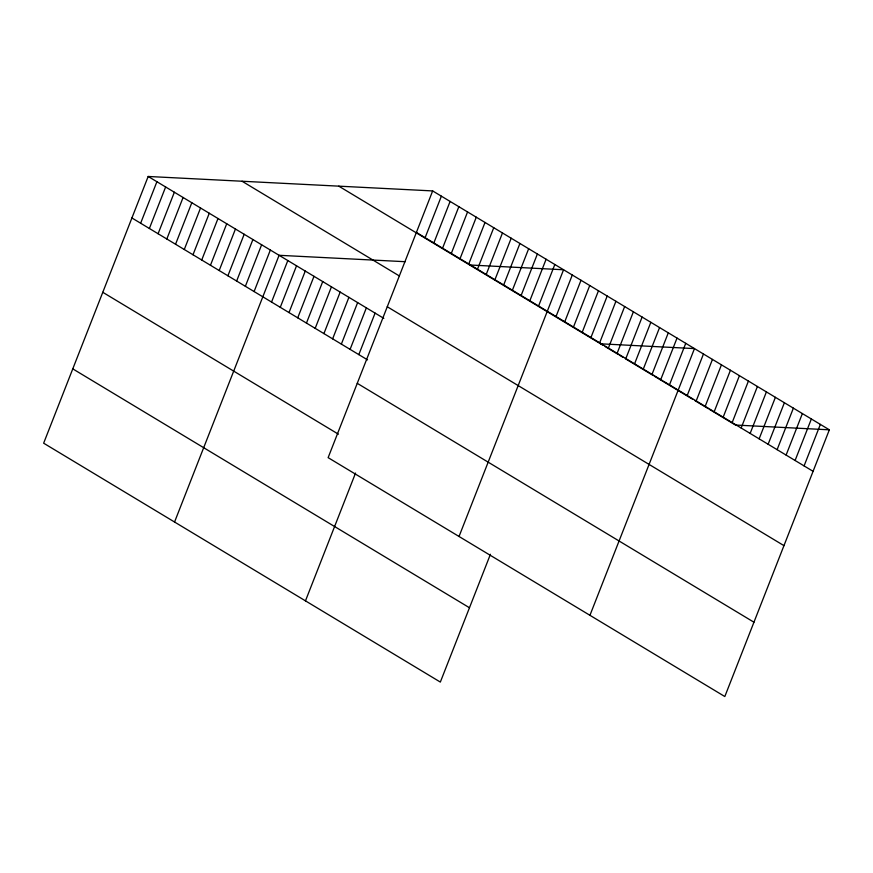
<?xml version="1.0" encoding="UTF-8"?>
<svg xmlns="http://www.w3.org/2000/svg" width="873" height="873" viewBox="0 0 873 873"><rect width="100%" height="100%" fill="white"/><g stroke="black" fill="none" stroke-linecap="round" stroke-linejoin="round"><path stroke-width="1.31" d="M432.659 190.925L328.128 457.648L724.819 696.534L829.35 429.811L432.659 190.925L148.181 176.466L43.65 443.189L440.341 682.075L490.43 554.279M140.64 223.226L156.9 181.726M149.37 228.486L165.63 186.975M158.089 233.735L174.36 192.235M166.819 238.995L183.09 197.484M175.549 244.244L191.809 202.743M184.279 249.503L200.539 208.003M192.998 254.763L209.269 213.252M201.728 260.012L217.999 218.512M210.458 265.272L226.718 223.761M219.188 270.521L235.448 229.021M227.908 275.781L244.178 234.28M236.638 281.041L252.908 239.529M245.368 286.289L261.627 244.789M254.098 291.549L270.357 250.038M174.556 522.021L279.087 255.298L405.203 261.704M271.547 302.058L287.817 260.558M280.277 307.318L296.536 265.807M289.007 312.567L305.266 271.067M297.726 317.827L313.996 276.315M306.456 323.086L322.726 281.575M315.186 328.335L331.445 286.835M323.916 333.595L340.175 292.084M332.635 338.844L348.905 297.344M341.365 344.104L357.635 302.604M350.095 349.364L366.365 307.853M358.825 354.613L375.084 313.112M425.118 237.685L441.378 196.185M433.848 242.945L450.108 201.434M442.567 248.194L458.838 206.694M305.474 600.853L355.551 473.057M451.297 253.454L467.568 211.943M460.027 258.703L476.287 217.202M468.757 263.962L485.017 222.462M477.476 269.222L493.747 227.711M486.206 274.471L502.477 232.971M494.936 279.731L511.196 238.22M503.666 284.98L519.926 243.48M512.386 290.24L528.656 248.74M521.116 295.5L537.386 253.988M529.846 300.749L546.105 259.248M538.576 306.008L554.835 264.497M459.034 536.48L563.565 269.757L469.685 264.988M556.025 316.517L572.295 275.017M564.755 321.777L581.014 280.266M573.485 327.026L589.744 285.526M582.204 332.286L598.474 290.774M590.934 337.535L607.204 296.034M599.664 342.794L615.923 301.294M608.394 348.054L624.653 306.543M617.113 353.303L633.383 311.803M625.843 358.563L642.113 317.052M634.573 363.812L650.832 322.312M643.303 369.072L659.562 327.571M652.022 374.331L668.292 332.82M660.752 379.58L677.022 338.08M669.482 384.84L685.741 343.329M589.941 615.312L694.471 348.589L600.591 343.82M687.204 395.513L703.463 354.001M696.196 400.925L712.455 359.414M705.188 406.338L721.447 364.838M714.179 411.75L730.439 370.25M723.171 417.174L739.431 375.663M732.163 422.587L748.423 381.075M741.155 427.999L757.415 386.488M750.147 433.412L766.407 391.912M759.139 438.824L775.399 397.324M768.131 444.248L784.39 402.737M777.112 449.66L793.382 408.149M786.104 455.073L802.374 413.562M795.096 460.486L811.366 418.985M804.088 465.898L820.358 424.398M829.35 429.811L735.47 425.042L709.618 409.47M416.388 232.425L813.079 471.322M338.779 186.156L602.839 345.173M605.087 346.526L618.575 354.645M619.699 355.322L623.071 357.352M625.319 358.705L653.419 375.63M654.543 376.307L662.411 381.043M663.535 381.719L692.758 399.321M695.006 400.674L708.494 408.793M242.05 181.235L399.147 275.835M387.263 306.75L783.954 545.636M148.181 176.466L383.814 318.361M131.91 217.966L367.544 359.872M357.253 383.323L753.945 622.209M102.785 292.291L338.418 434.187M72.775 368.864L469.467 607.75"/></g></svg>
